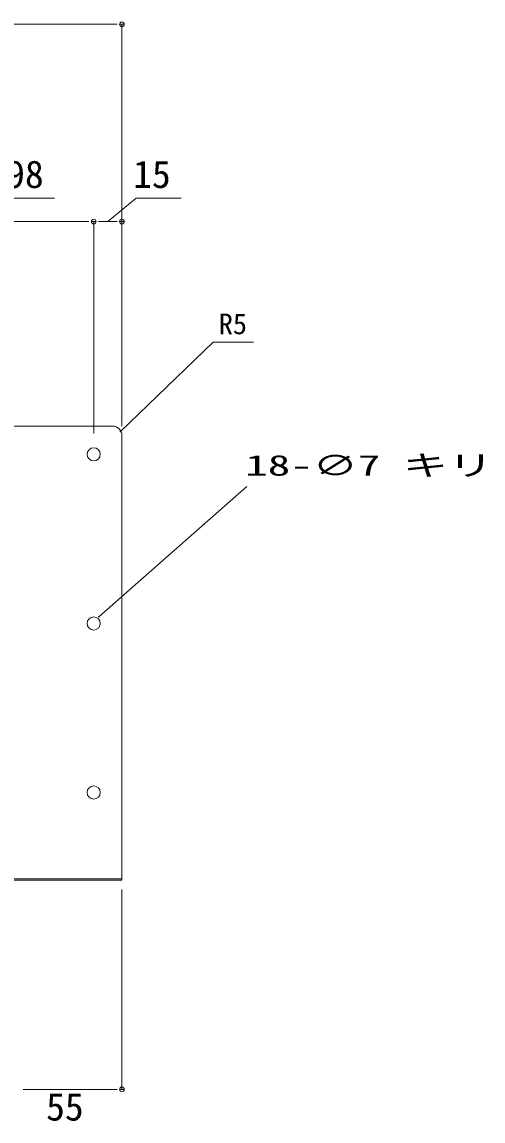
# Model space of a CAD drawing. Units: millimetres, scale not verified. Extents: x -1380 to 1380, y -955 to 955.
# Drawn here: x 481 to 726, y -631 to -46 of the extents above; entities that cross this region are included whole.
import ezdxf
from ezdxf.enums import TextEntityAlignment as Align

# ---------------------------------------------------------------- set-up
doc = ezdxf.new("R2010")
doc.units = ezdxf.units.MM
doc.header["$LTSCALE"] = 3
for name, color, linetype, lineweight in [('0-0_0', 7, 'Continuous', 15), ('0-3_L-1', 7, 'Continuous', 18), ('0-9_SUNPO', 7, 'Continuous', 18)]:
    doc.layers.add(name, color=color, linetype=linetype, lineweight=lineweight)
doc.styles.add('ＭＳ ゴシック', font='')
doc.styles.get('ＭＳ ゴシック').set_extended_font_data('MS Gothic')

msp = doc.modelspace()

# ---------------------------------------------------------------- linework, layer by layer
at = {"layer": '0-0_0'}
for p, q in [((531.656, -47.083), (529.156, -47.083)), ((535.406, -47.083), (532.906, -47.083)), ((516.656, -152.083), (514.156, -152.083)), ((520.406, -152.083), (517.906, -152.083)), ((517.906, -152.083), (520.406, -152.083)), ((521.656, -152.083), (524.156, -152.083)), ((531.656, -152.083), (529.156, -152.083)), ((535.406, -152.083), (532.906, -152.083)), ((533.313, -263.986), (533.583, -263.726)), ((521.719, -362.496), (522.001, -362.249)), ((481.656, -613.909), (484.156, -613.909)), ((531.656, -613.909), (529.156, -613.909)), ((535.406, -613.909), (532.906, -613.909))]:
    msp.add_line(p, q, dxfattribs=at)
for centre, radius in [((534.156, -47.083), 1.25), ((519.156, -152.083), 1.25), ((519.156, -152.083), 1.25), ((534.156, -152.083), 1.25), ((533.448, -263.856), 0.188), ((521.86, -362.372), 0.188), ((534.156, -613.909), 1.25)]:
    msp.add_circle(centre, radius, dxfattribs=at)
at = {"layer": '0-3_L-1'}
for p, q in [((529.156, -260.926), (117.156, -260.926)), ((534.156, -501.926), (534.156, -265.926))]:
    msp.add_line(p, q, dxfattribs=at)
msp.add_lwpolyline([(534.156, -502.526), (112.156, -502.526), (112.156, -501.926), (534.156, -501.926)], close=True, dxfattribs=at)
for centre in [(519.156, -275.926), (519.156, -365.926), (519.156, -455.926)]:
    msp.add_circle(centre, 3.5, dxfattribs=at)
msp.add_arc((529.156, -265.926), 5, 0, 90, dxfattribs=at)
at = {"layer": '0-9_SUNPO'}
for p, q in [((117.156, -47.083), (529.156, -47.083)), ((534.156, -260.926), (534.156, -47.083)), ((426.156, -152.083), (514.156, -152.083)), ((519.156, -264.926), (519.156, -152.083)), ((519.156, -264.926), (519.156, -152.083)), ((524.156, -152.083), (529.156, -152.083)), ((534.156, -260.926), (534.156, -152.083)), ((521.86, -362.372), (600.64, -293.117)), ((534.156, -507.526), (534.156, -613.909)), ((529.156, -613.909), (484.156, -613.909))]:
    msp.add_line(p, q, dxfattribs=at)
for points in [[(470.156, -152.083), (472.957, -139.583), (498.308, -139.583)], [(526.656, -152.083), (541.698, -139.583), (565.627, -139.583)], [(533.448, -263.856), (582.617, -216.322), (604.054, -216.322)]]:
    msp.add_lwpolyline(points, dxfattribs=at)

# ---------------------------------------------------------------- texts
at = {"layer": '0-9_SUNPO', "style": 'ＭＳ ゴシック'}
for s, height, p in [('98', 14.66, (472.638, -138.583)), ('15', 14.66, (540.16, -138.583)), ('R5', 11, (585.704, -215.322)), ('55', 14.66, (493.864, -634.909))]:
    msp.add_text(s, height=height, dxfattribs=at).set_placement(p, align=Align.BOTTOM_LEFT)
at = {"layer": '0-9_SUNPO', "style": 'ＭＳ ゴシック', "width": 1.6}
msp.add_text('18-∅7 キリ', height=11, dxfattribs=at).set_placement((599.736, -290.594), align=Align.BOTTOM_LEFT)

doc.saveas('drawing.dxf')
